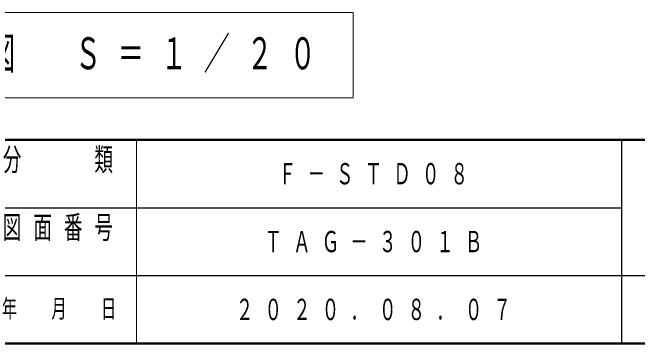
# Model space of a CAD drawing. Units: millimetres on the paper, scale 1:20. Extents: x -385 to 0, y 0 to 267.
# Drawn here: x -132.8 to -68.3, y 0 to 34.2 of the extents above; entities that cross this region are included whole.
import ezdxf

# ---------------------------------------------------------------- set-up
doc = ezdxf.new("R2010")
doc.units = ezdxf.units.MM
doc.layers.add('1_20', color=7, linetype='Continuous', lineweight=25)
doc.layers.add('NAKAMURA図枠', color=7, linetype='Continuous', lineweight=13)
doc.layers.add('図面情報', color=7, linetype='Continuous')
doc.styles.add('ＭＳ ゴシック', font='')
doc.styles.get('ＭＳ ゴシック').set_extended_font_data('MS Gothic')

msp = doc.modelspace()

# ---------------------------------------------------------------- linework, layer by layer
at = {"layer": '1_20', "lineweight": 13}
for p, q in [((-97.673, 34.154), (-145.473, 34.154)), ((-97.673, 25.354), (-97.673, 34.154)), ((-145.473, 25.354), (-97.673, 25.354))]:
    msp.add_line(p, q, dxfattribs=at)
at = {"layer": 'NAKAMURA図枠', "lineweight": 50}
for p, q in [((-385, 21), (0, 21)), ((-385, 0), (0, 0))]:
    msp.add_line(p, q, dxfattribs=at)
at = {"layer": 'NAKAMURA図枠'}
msp.add_line((-120, 21), (-120, 0), dxfattribs=at)
at = {"layer": 'NAKAMURA図枠', "color": 211, "lineweight": 25}
for p, q in [((-70, 21), (-70, 0)), ((-187.5, 14), (-70, 14)), ((-242.5, 7), (0, 7))]:
    msp.add_line(p, q, dxfattribs=at)

# ---------------------------------------------------------------- texts
at = {"layer": '1_20', "insert": (-144.073, 29.754), "char_height": 3.299, "attachment_point": 4, "style": 'ＭＳ ゴシック'}
msp.add_mtext('\\T1.64;\\W0.6;側面図\u3000Ｓ＝１／２０', dxfattribs=at)
at = {"layer": 'NAKAMURA図枠', "color": 4, "style": 'ＭＳ ゴシック'}
for s, insert, char_height, attachment_point in [('\\T1.64;\\W0.6;分\u3000\u3000類', (-127.5, 20.167), 2.346, 2), ('\\T1.64;\\W0.6;図面番号', (-127.5, 13.167), 2.346, 2), ('\\T1.64;\\W0.6;年\u3000月\u3000日', (-127.5, 3.5), 1.906, 5)]:
    msp.add_mtext(s, dxfattribs=dict(at, insert=insert, char_height=char_height, attachment_point=attachment_point))
at = {"layer": '図面情報', "char_height": 2.199, "attachment_point": 5, "style": 'ＭＳ ゴシック'}
for s, insert in [('\\T1.64;\\W0.6;Ｆ－ＳＴＤ０８', (-95, 17.5)), ('\\T1.64;\\W0.6;ＴＡＧ－３０１Ｂ', (-95, 10.5)), ('\\T1.64;\\W0.6;２０２０．０８．０７', (-95, 3.5))]:
    msp.add_mtext(s, dxfattribs=dict(at, insert=insert))

doc.saveas('drawing.dxf')
